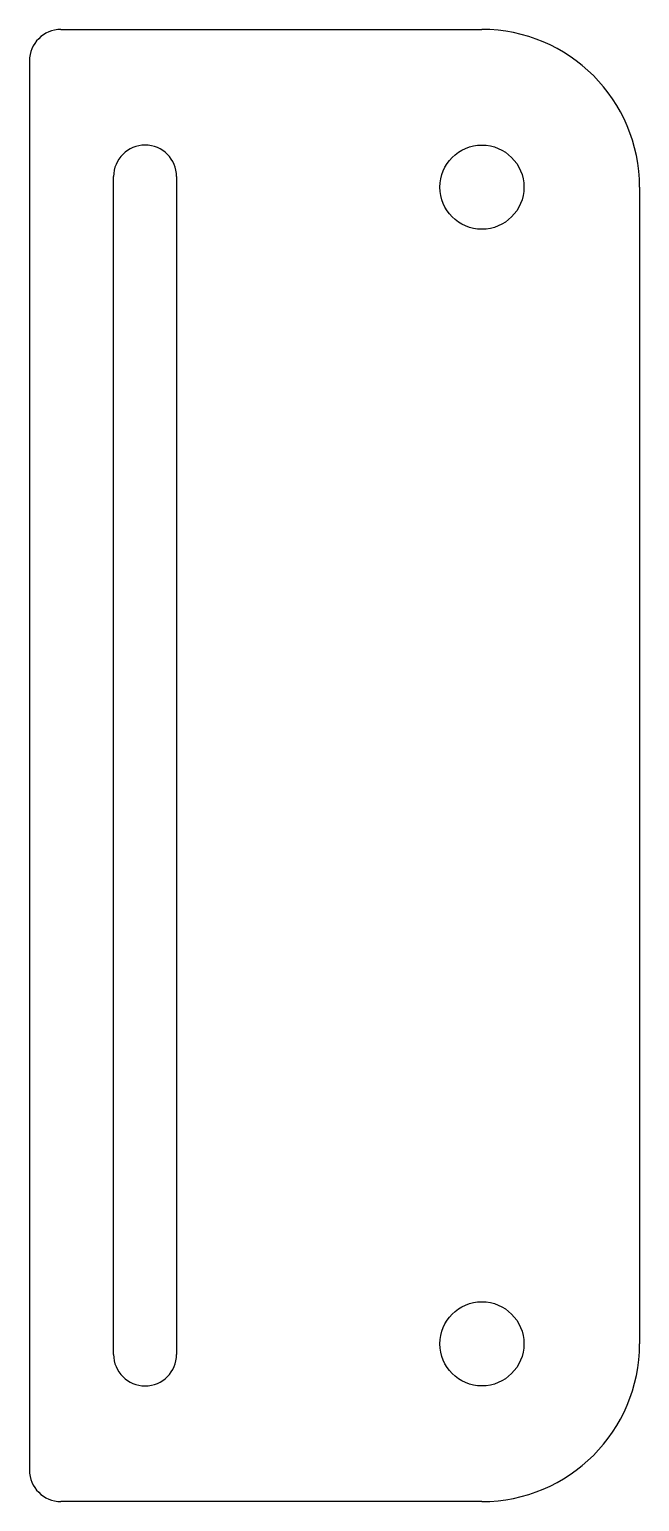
# Model space of a CAD drawing. Header units: millimetres. Extents: x 167 to 225, y -70 to 70.
import ezdxf

# ---------------------------------------------------------------- set-up
doc = ezdxf.new("R2010")
doc.units = ezdxf.units.MM

msp = doc.modelspace()

# ---------------------------------------------------------------- linework, layer by layer
at = {"color": 7, "linetype": 'Continuous', "lineweight": 25}
for p, q in [((170, 70), (210.04, 70)), ((167, 67), (167, -67)), ((175, -56), (175, 56)), ((181, 56), (181, -56)), ((225.04, 55), (225.04, -55)), ((210.04, -70), (170, -70))]:
    msp.add_line(p, q, dxfattribs=at)
for centre in [(210.04, 55), (210.04, -55)]:
    msp.add_circle(centre, 4, dxfattribs=at)
for centre, radius, start, end in [((170, 67), 3, 90, 180), ((210.04, 55), 15, 0, 90), ((178, 56), 3, 0, 180), ((178, -56), 3, 180, 0), ((210.04, -55), 15, 270, 0), ((170, -67), 3, 180, 270)]:
    msp.add_arc(centre, radius, start, end, dxfattribs=at)

doc.saveas('drawing.dxf')
